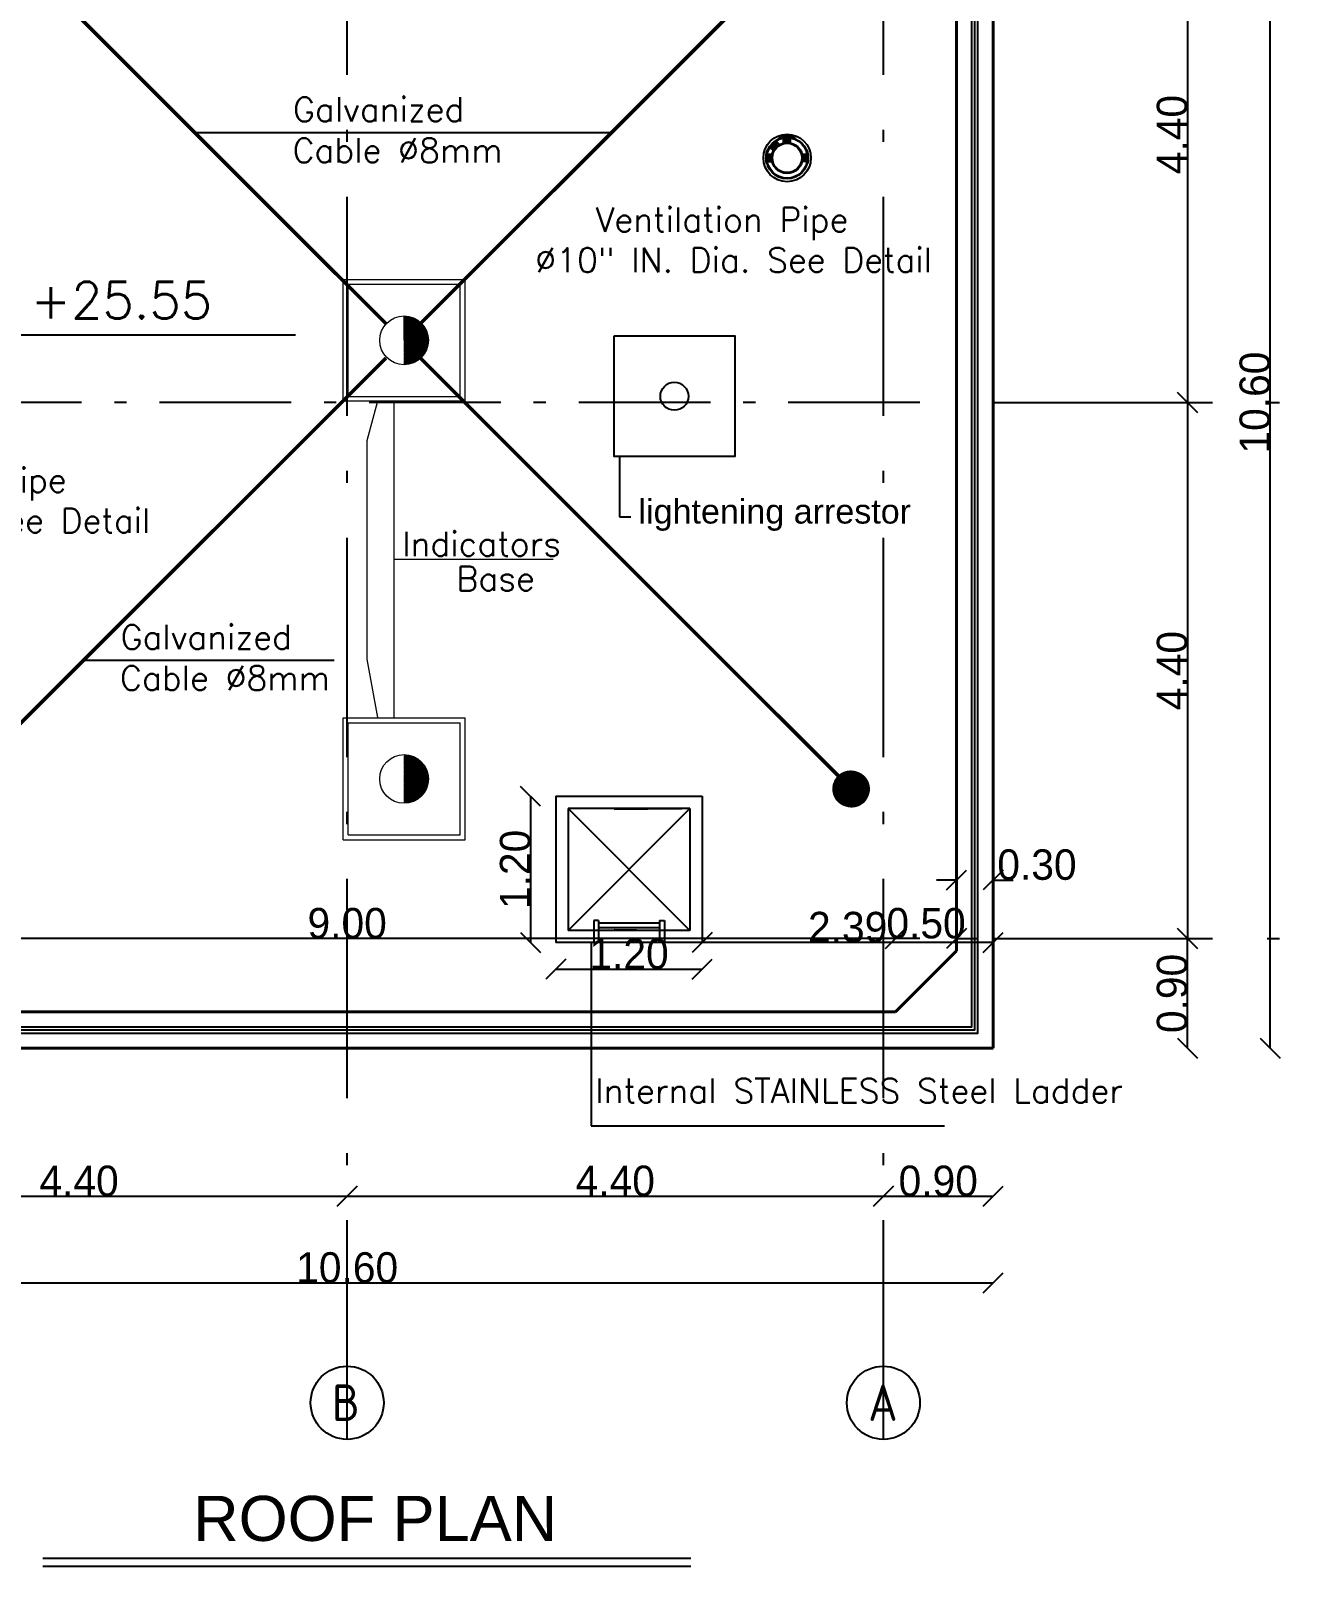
# Model space of a CAD drawing. Extents: x 151242 to 151523, y 158752 to 159354.
# Drawn here: x 151373.41 to 151383.78, y 159024.44 to 159037.05 of the extents above; entities that cross this region are included whole.
import ezdxf
from ezdxf.enums import TextEntityAlignment as Align

# ---------------------------------------------------------------- set-up
doc = ezdxf.new("R2010")
doc.units = 0
doc.header["$LTSCALE"] = 3
doc.header["$MEASUREMENT"] = 0
doc.header["$PDMODE"] = 2
doc.header["$PDSIZE"] = 0.03
for name, pattern in [('ACAD_ISO10W100', [18, 12, -3, 0, -3]), ('AUSGEZOGEN', [0]), ('DASHDOT2', [0.5, 0.25, -0.125, 0, -0.125]), ('DASHED2', [0.375, 0.25, -0.125])]:
    doc.linetypes.add(name, pattern=pattern)
doc.layers.get('0').update_dxf_attribs({"linetype": 'CONTINUOUS'})
doc.layers.get('DEFPOINTS').update_dxf_attribs({"linetype": 'CONTINUOUS'})
for name, color, linetype in [('05', 1, 'CONTINUOUS'), ('3', 4, 'CONTINUOUS'), ('6', 2, 'CONTINUOUS'), ('axis', 8, 'ACAD_ISO10W100'), ('EBENE0', 7, 'AUSGEZOGEN'), ('ELEV', 1, 'CONTINUOUS'), ('HATCH', 40, 'CONTINUOUS'), ('HATSH', 252, 'CONTINUOUS'), ('MECNEK', 6, 'CONTINUOUS'), ('NUMBERS', 6, 'CONTINUOUS'), ('POLI', 3, 'CONTINUOUS'), ('TEXT', 7, 'CONTINUOUS'), ('TEXTS', 1, 'CONTINUOUS')]:
    doc.layers.add(name, color=color, linetype=linetype)
doc.layers.add('hah', color=41, linetype='CONTINUOUS', lineweight=9)
doc.layers.add('LAND CORNERS', color=255, linetype='CONTINUOUS', lineweight=25)
doc.styles.add('FUTURA', font='SAS_____.PFB')
doc.styles.add('ISO8', font='iso8')
doc.styles.add('ROMANS', font='romans.shx')
doc.dimstyles.new('mais 1-100 plan', dxfattribs={"dimtxt": 0.25, "dimasz": 0.1635, "dimexe": 0.18, "dimexo": 0.0625, "dimgap": 0, "dimtad": 1, "dimzin": 0, "dimdsep": 46, "dimtxsty": 'Standard', "dimblk": 'OBLIQUE', "dimcen": 0, "dimse1": 1, "dimse2": 1, "dimclrd": 8, "dimclrt": 4, "dimadec": 0, "dimazin": 0, "dimtfac": 1, "dimtix": 1, "dimtofl": 0, "dimtmove": 0, "dimatfit": 3, "dimldrblk": 'OBLIQUE', "dimfxl": 0.18, "dimtolj": 1, "dimtzin": 0, "dimarcsym": 0})
pattern_1 = [(90.00000355, (150836.7869875, 158224.364941), (-0.0075, -4.65e-10), []), (90.00000355, (150836.7844875, 158224.364941), (-0.0075, -4.65e-10), [0.0025, -0.0025]), (90.00000355, (150836.7819875, 158224.364941), (-0.0075, -4.65e-10), [0.0025, -0.0025])]
pattern_2 = [(90.0000035497, (-221.818738, -87.364108), (-0.0075, -4.6466e-10), []), (90.0000035497, (-221.821238, -87.364108), (-0.0075, -4.6466e-10), [0.0025, -0.0025]), (90.0000035497, (-221.823738, -87.364108), (-0.0075, -4.6466e-10), [0.0025, -0.0025])]

# ---------------------------------------------------------------- blocks, each defined once
blk = doc.blocks.new('_OBLIQUE')
at = {"color": 0, "linetype": 'ByBlock'}
blk.add_line((-0.5, -0.5), (0.5, 0.5), dxfattribs=at)
blk = doc.blocks.new('*D303')
at = {"layer": '6', "color": 8, "linetype": 'Continuous', "lineweight": -2, "transparency": 16777216}
blk.add_line((151370.705, 159026.767), (151381.305, 159026.767), dxfattribs=at)
at = {"layer": 'DEFPOINTS', "color": 0, "linetype": 'Continuous', "transparency": 16777216}
for p in [(151381.305, 159026.767), (151370.705, 159025.904), (151381.305, 159025.904)]:
    blk.add_point(p, dxfattribs=at)
at = {"layer": '6', "color": 8, "linetype": 'Continuous', "lineweight": -2, "transparency": 16777216, "xscale": 0.1635000000000001, "yscale": 0.1635000000000001, "zscale": 0.1635000000000001, "rotation": 180}
blk.add_blockref('_OBLIQUE', (151370.705, 159026.767), dxfattribs=at)
at = {"layer": '6', "color": 8, "linetype": 'Continuous', "lineweight": -2, "transparency": 16777216, "xscale": 0.1635000000000001, "yscale": 0.1635000000000001, "zscale": 0.1635000000000001}
blk.add_blockref('_OBLIQUE', (151381.305, 159026.767), dxfattribs=at)
at = {"layer": '6', "color": 4, "linetype": 'Continuous', "transparency": 16777216, "insert": (151376.005, 159026.892), "char_height": 0.25, "attachment_point": 5}
blk.add_mtext('\\A1;10.60', dxfattribs=at)
blk = doc.blocks.new('*D305')
at = {"layer": '6', "color": 8, "linetype": 'Continuous', "lineweight": -2, "transparency": 16777216}
blk.add_line((151371.605, 159027.478), (151376.005, 159027.478), dxfattribs=at)
at = {"layer": 'DEFPOINTS', "color": 0, "linetype": 'Continuous', "transparency": 16777216}
for p in [(151371.605, 159030.175), (151376.005, 159030.175), (151376.005, 159027.478)]:
    blk.add_point(p, dxfattribs=at)
at = {"layer": '6', "color": 8, "linetype": 'Continuous', "lineweight": -2, "transparency": 16777216, "xscale": 0.1635000000000001, "yscale": 0.1635000000000001, "zscale": 0.1635000000000001, "rotation": 180}
blk.add_blockref('_OBLIQUE', (151371.605, 159027.478), dxfattribs=at)
at = {"layer": '6', "color": 8, "linetype": 'Continuous', "lineweight": -2, "transparency": 16777216, "xscale": 0.1635000000000001, "yscale": 0.1635000000000001, "zscale": 0.1635000000000001}
blk.add_blockref('_OBLIQUE', (151376.005, 159027.478), dxfattribs=at)
at = {"layer": '6', "color": 4, "linetype": 'Continuous', "transparency": 16777216, "insert": (151373.805, 159027.603), "char_height": 0.25, "attachment_point": 5}
blk.add_mtext('\\A1;4.40', dxfattribs=at)
blk = doc.blocks.new('*D306')
at = {"layer": '6', "color": 8, "linetype": 'Continuous', "lineweight": -2, "transparency": 16777216}
blk.add_line((151376.005, 159027.478), (151380.405, 159027.478), dxfattribs=at)
at = {"layer": 'DEFPOINTS', "color": 0, "linetype": 'Continuous', "transparency": 16777216}
for p in [(151376.005, 159027.478), (151380.405, 159027.478), (151380.405, 159027.478)]:
    blk.add_point(p, dxfattribs=at)
at = {"layer": '6', "color": 8, "linetype": 'Continuous', "lineweight": -2, "transparency": 16777216, "xscale": 0.1635000000000001, "yscale": 0.1635000000000001, "zscale": 0.1635000000000001, "rotation": 180}
blk.add_blockref('_OBLIQUE', (151376.005, 159027.478), dxfattribs=at)
at = {"layer": '6', "color": 8, "linetype": 'Continuous', "lineweight": -2, "transparency": 16777216, "xscale": 0.1635000000000001, "yscale": 0.1635000000000001, "zscale": 0.1635000000000001}
blk.add_blockref('_OBLIQUE', (151380.405, 159027.478), dxfattribs=at)
at = {"layer": '6', "color": 4, "linetype": 'Continuous', "transparency": 16777216, "insert": (151378.205, 159027.603), "char_height": 0.25, "attachment_point": 5}
blk.add_mtext('\\A1;4.40', dxfattribs=at)
blk = doc.blocks.new('*D307')
at = {"layer": '6', "color": 8, "linetype": 'Continuous', "lineweight": -2, "transparency": 16777216}
blk.add_line((151380.405, 159027.478), (151381.305, 159027.478), dxfattribs=at)
at = {"layer": 'DEFPOINTS', "color": 0, "linetype": 'Continuous', "transparency": 16777216}
for p in [(151380.405, 159027.478), (151381.305, 159027.478), (151381.305, 159027.478)]:
    blk.add_point(p, dxfattribs=at)
at = {"layer": '6', "color": 8, "linetype": 'Continuous', "lineweight": -2, "transparency": 16777216, "xscale": 0.1635000000000001, "yscale": 0.1635000000000001, "zscale": 0.1635000000000001, "rotation": 180}
blk.add_blockref('_OBLIQUE', (151380.405, 159027.478), dxfattribs=at)
at = {"layer": '6', "color": 8, "linetype": 'Continuous', "lineweight": -2, "transparency": 16777216, "xscale": 0.1635000000000001, "yscale": 0.1635000000000001, "zscale": 0.1635000000000001}
blk.add_blockref('_OBLIQUE', (151381.305, 159027.478), dxfattribs=at)
at = {"layer": '6', "color": 4, "linetype": 'Continuous', "transparency": 16777216, "insert": (151380.855, 159027.603), "char_height": 0.25, "attachment_point": 5}
blk.add_mtext('\\A1;0.90', dxfattribs=at)
blk = doc.blocks.new('*D309')
at = {"layer": '6', "color": 8, "linetype": 'Continuous', "lineweight": -2, "transparency": 16777216}
blk.add_line((151382.9, 159038.393), (151382.9, 159033.993), dxfattribs=at)
at = {"layer": 'DEFPOINTS', "color": 0, "linetype": 'Continuous', "transparency": 16777216}
for p in [(151381.305, 159038.393), (151381.305, 159033.993), (151382.9, 159033.993)]:
    blk.add_point(p, dxfattribs=at)
at = {"layer": '6', "color": 8, "linetype": 'Continuous', "lineweight": -2, "transparency": 16777216, "xscale": 0.1635000000000001, "yscale": 0.1635000000000001, "zscale": 0.1635000000000001}
for p, rotation in [((151382.9, 159038.393), 90), ((151382.9, 159033.993), 270)]:
    blk.add_blockref('_OBLIQUE', p, dxfattribs=dict(at, rotation=rotation))
at = {"layer": '6', "color": 4, "linetype": 'Continuous', "transparency": 16777216, "insert": (151382.775, 159036.193), "char_height": 0.25, "attachment_point": 5, "rotation": 90}
blk.add_mtext('\\A1;4.40', dxfattribs=at)
blk = doc.blocks.new('*D310')
at = {"layer": '6', "color": 8, "linetype": 'Continuous', "lineweight": -2, "transparency": 16777216}
blk.add_line((151382.9, 159033.993), (151382.9, 159029.593), dxfattribs=at)
at = {"layer": 'DEFPOINTS', "color": 0, "linetype": 'Continuous', "transparency": 16777216}
for p in [(151381.305, 159033.993), (151381.305, 159029.593), (151382.9, 159029.593)]:
    blk.add_point(p, dxfattribs=at)
at = {"layer": '6', "color": 8, "linetype": 'Continuous', "lineweight": -2, "transparency": 16777216, "xscale": 0.1635000000000001, "yscale": 0.1635000000000001, "zscale": 0.1635000000000001}
for p, rotation in [((151382.9, 159033.993), 90), ((151382.9, 159029.593), 270)]:
    blk.add_blockref('_OBLIQUE', p, dxfattribs=dict(at, rotation=rotation))
at = {"layer": '6', "color": 4, "linetype": 'Continuous', "transparency": 16777216, "insert": (151382.775, 159031.793), "char_height": 0.25, "attachment_point": 5, "rotation": 90}
blk.add_mtext('\\A1;4.40', dxfattribs=at)
blk = doc.blocks.new('*D311')
at = {"layer": '6', "color": 8, "linetype": 'Continuous', "lineweight": -2, "transparency": 16777216}
blk.add_line((151382.9, 159028.693), (151382.9, 159029.593), dxfattribs=at)
at = {"layer": 'DEFPOINTS', "color": 0, "linetype": 'Continuous', "transparency": 16777216}
for p in [(151381.305, 159029.593), (151382.9, 159029.593), (151381.305, 159028.693)]:
    blk.add_point(p, dxfattribs=at)
at = {"layer": '6', "color": 8, "linetype": 'Continuous', "lineweight": -2, "transparency": 16777216, "xscale": 0.1635000000000001, "yscale": 0.1635000000000001, "zscale": 0.1635000000000001}
for p, rotation in [((151382.9, 159029.593), 90), ((151382.9, 159028.693), 270)]:
    blk.add_blockref('_OBLIQUE', p, dxfattribs=dict(at, rotation=rotation))
at = {"layer": '6', "color": 4, "linetype": 'Continuous', "transparency": 16777216, "insert": (151382.775, 159029.143), "char_height": 0.25, "attachment_point": 5, "rotation": 90}
blk.add_mtext('\\A1;0.90', dxfattribs=at)
blk = doc.blocks.new('*D312')
at = {"layer": '6', "color": 8, "linetype": 'Continuous', "lineweight": -2, "transparency": 16777216}
blk.add_line((151383.579, 159028.693), (151383.579, 159039.293), dxfattribs=at)
at = {"layer": 'DEFPOINTS', "color": 0, "linetype": 'Continuous', "transparency": 16777216}
for p in [(151381.305, 159039.293), (151383.579, 159039.293), (151381.305, 159028.693)]:
    blk.add_point(p, dxfattribs=at)
at = {"layer": '6', "color": 8, "linetype": 'Continuous', "lineweight": -2, "transparency": 16777216, "xscale": 0.1635000000000001, "yscale": 0.1635000000000001, "zscale": 0.1635000000000001}
for p, rotation in [((151383.579, 159039.293), 90), ((151383.579, 159028.693), 270)]:
    blk.add_blockref('_OBLIQUE', p, dxfattribs=dict(at, rotation=rotation))
at = {"layer": '6', "color": 4, "linetype": 'Continuous', "transparency": 16777216, "insert": (151383.454, 159033.993), "char_height": 0.25, "attachment_point": 5, "rotation": 90}
blk.add_mtext('\\A1;10.60', dxfattribs=at)
blk = doc.blocks.new('*D326')
at = {"color": 8, "linetype": 'Continuous', "lineweight": -2, "transparency": 16777216}
blk.add_line((151380.505, 159029.593), (151371.505, 159029.593), dxfattribs=at)
at = {"layer": 'DEFPOINTS', "color": 0, "linetype": 'Continuous', "transparency": 16777216}
for p in [(151371.505, 159029.593), (151371.505, 159028.993), (151380.505, 159028.993)]:
    blk.add_point(p, dxfattribs=at)
at = {"color": 8, "linetype": 'Continuous', "lineweight": -2, "transparency": 16777216, "xscale": 0.1635000000000001, "yscale": 0.1635000000000001, "zscale": 0.1635000000000001, "rotation": 180}
blk.add_blockref('_OBLIQUE', (151371.505, 159029.593), dxfattribs=at)
at = {"color": 8, "linetype": 'Continuous', "lineweight": -2, "transparency": 16777216, "xscale": 0.1635000000000001, "yscale": 0.1635000000000001, "zscale": 0.1635000000000001}
blk.add_blockref('_OBLIQUE', (151380.505, 159029.593), dxfattribs=at)
at = {"color": 4, "linetype": 'Continuous', "transparency": 16777216, "insert": (151376.005, 159029.718), "char_height": 0.25, "attachment_point": 5}
blk.add_mtext('\\A1;9.00', dxfattribs=at)
blk = doc.blocks.new('*D328')
at = {"color": 8, "linetype": 'Continuous', "lineweight": -2, "transparency": 16777216}
for p, q in [((151380.505, 159029.593), (151380.342, 159029.593)), ((151381.005, 159029.593), (151381.169, 159029.593))]:
    blk.add_line(p, q, dxfattribs=at)
at = {"layer": 'DEFPOINTS', "color": 0, "linetype": 'Continuous', "transparency": 16777216}
for p in [(151381.005, 159029.593), (151381.005, 159029.493), (151380.505, 159028.993)]:
    blk.add_point(p, dxfattribs=at)
at = {"color": 8, "linetype": 'Continuous', "lineweight": -2, "transparency": 16777216, "xscale": 0.1635000000000001, "yscale": 0.1635000000000001, "zscale": 0.1635000000000001}
blk.add_blockref('_OBLIQUE', (151380.505, 159029.593), dxfattribs=at)
at = {"color": 8, "linetype": 'Continuous', "lineweight": -2, "transparency": 16777216, "xscale": 0.1635000000000001, "yscale": 0.1635000000000001, "zscale": 0.1635000000000001, "rotation": 180}
blk.add_blockref('_OBLIQUE', (151381.005, 159029.593), dxfattribs=at)
at = {"color": 4, "linetype": 'Continuous', "transparency": 16777216, "insert": (151380.755, 159029.718), "char_height": 0.25, "attachment_point": 5}
blk.add_mtext('\\A1;0.50', dxfattribs=at)
blk = doc.blocks.new('*D330')
at = {"color": 8, "linetype": 'Continuous', "lineweight": -2, "transparency": 16777216}
blk.add_line((151377.51, 159030.761), (151377.51, 159029.561), dxfattribs=at)
at = {"layer": 'DEFPOINTS', "color": 0, "linetype": 'Continuous', "transparency": 16777216}
for p in [(151377.718, 159030.761), (151377.51, 159029.561), (151377.718, 159029.561)]:
    blk.add_point(p, dxfattribs=at)
at = {"color": 8, "linetype": 'Continuous', "lineweight": -2, "transparency": 16777216, "xscale": 0.1635000000000001, "yscale": 0.1635000000000001, "zscale": 0.1635000000000001}
for p, rotation in [((151377.51, 159030.761), 90), ((151377.51, 159029.561), 270)]:
    blk.add_blockref('_OBLIQUE', p, dxfattribs=dict(at, rotation=rotation))
at = {"color": 4, "linetype": 'Continuous', "transparency": 16777216, "insert": (151377.385, 159030.161), "char_height": 0.25, "attachment_point": 5, "rotation": 90}
blk.add_mtext('\\A1;1.20', dxfattribs=at)
blk = doc.blocks.new('*D331')
at = {"color": 8, "linetype": 'Continuous', "lineweight": -2, "transparency": 16777216}
blk.add_line((151377.718, 159029.343), (151378.918, 159029.343), dxfattribs=at)
at = {"layer": 'DEFPOINTS', "color": 0, "linetype": 'Continuous', "transparency": 16777216}
for p in [(151377.718, 159029.561), (151378.918, 159029.561), (151378.918, 159029.343)]:
    blk.add_point(p, dxfattribs=at)
at = {"color": 8, "linetype": 'Continuous', "lineweight": -2, "transparency": 16777216, "xscale": 0.1635000000000001, "yscale": 0.1635000000000001, "zscale": 0.1635000000000001, "rotation": 180}
blk.add_blockref('_OBLIQUE', (151377.718, 159029.343), dxfattribs=at)
at = {"color": 8, "linetype": 'Continuous', "lineweight": -2, "transparency": 16777216, "xscale": 0.1635000000000001, "yscale": 0.1635000000000001, "zscale": 0.1635000000000001}
blk.add_blockref('_OBLIQUE', (151378.918, 159029.343), dxfattribs=at)
at = {"color": 4, "linetype": 'Continuous', "transparency": 16777216, "insert": (151378.318, 159029.468), "char_height": 0.25, "attachment_point": 5}
blk.add_mtext('\\A1;1.20', dxfattribs=at)
blk = doc.blocks.new('*D332')
at = {"layer": 'DEFPOINTS', "color": 0, "transparency": 16777216}
for p in [(151378.918, 159029.946), (151381.305, 159029.678), (151378.918, 159029.561)]:
    blk.add_point(p, dxfattribs=at)
at = {"layer": 'LAND CORNERS', "color": 8, "lineweight": -2, "transparency": 16777216}
blk.add_line((151381.305, 159029.561), (151378.918, 159029.561), dxfattribs=at)
at = {"layer": 'LAND CORNERS', "color": 8, "lineweight": -2, "transparency": 16777216, "xscale": 0.1635000000000001, "yscale": 0.1635000000000001, "zscale": 0.1635000000000001, "rotation": 180}
blk.add_blockref('_OBLIQUE', (151378.918, 159029.561), dxfattribs=at)
at = {"layer": 'LAND CORNERS', "color": 8, "lineweight": -2, "transparency": 16777216, "xscale": 0.1635000000000001, "yscale": 0.1635000000000001, "zscale": 0.1635000000000001}
blk.add_blockref('_OBLIQUE', (151381.305, 159029.561), dxfattribs=at)
at = {"layer": 'LAND CORNERS', "color": 4, "transparency": 16777216, "insert": (151380.112, 159029.686), "char_height": 0.25, "attachment_point": 5}
blk.add_mtext('\\A1;2.39', dxfattribs=at)

msp = doc.modelspace()

# ---------------------------------------------------------------- hatches: boundary and pattern name
at = {"layer": 'hah', "ltscale": 2}
h = msp.add_hatch(dxfattribs=at)
h.set_pattern_fill('INSUL', color=30, scale=0.02, angle=90, style=0)
h.set_pattern_definition(pattern_2)
h.paths.add_polyline_path([(151376.472, 159034.704), (151376.472, 159034.504), (151376.672, 159034.504, 0.414214)])
h = msp.add_hatch(dxfattribs=at)
h.set_pattern_fill('INSUL', color=30, scale=0.02, angle=90, style=0)
h.set_pattern_definition(pattern_2)
h.paths.add_polyline_path([(151376.472, 159034.704), (151376.472, 159034.504), (151376.672, 159034.504, 0.414214)])
h = msp.add_hatch(dxfattribs=at)
h.set_pattern_fill('INSUL', color=30, scale=0.02, angle=90, style=0)
h.set_pattern_definition([(90.00000355, (150836.786987, 158227.964941), (-0.0075, -4.65e-10), []), (90.00000355, (150836.784487, 158227.964941), (-0.0075, -4.65e-10), [0.0025, -0.0025]), (90.00000355, (150836.781987, 158227.964941), (-0.0075, -4.65e-10), [0.0025, -0.0025])])
h.paths.add_polyline_path([(151376.472, 159034.504), (151376.472, 159034.304, 0.414214), (151376.672, 159034.504)])
h = msp.add_hatch(dxfattribs=at)
h.set_pattern_fill('INSUL', color=30, scale=0.02, angle=90, style=0)
h.set_pattern_definition(pattern_1)
h.paths.add_polyline_path([(151376.472, 159031.104), (151376.472, 159030.904), (151376.672, 159030.904, 0.414214)])
at = {"layer": 'hah', "ltscale": 4}
h = msp.add_hatch(dxfattribs=at)
h.set_pattern_fill('ANSI31', color=256, scale=0.01, angle=17.5, style=0)
h.set_pattern_definition([(62.50002083, (151448.5420184, 158291.7100985), (-0.0011087637513, 0.0005771853634), [])])
h.paths.add_polyline_path([(151379.999, 159030.778, 1), (151380.284, 159030.867, 1)])
at = {"layer": 'hah', "ltscale": 2}
h = msp.add_hatch(dxfattribs=at)
h.set_pattern_fill('INSUL', color=30, scale=0.02, angle=90, style=0)
h.set_pattern_definition(pattern_1)
h.paths.add_polyline_path([(151376.472, 159030.904), (151376.472, 159030.704, 0.414214), (151376.672, 159030.904)])
at = {"layer": 'HATCH'}
h = msp.add_hatch(color=256, dxfattribs=at)
h.paths.add_polyline_path([(151379.737, 159035.972), (151379.732, 159035.972, 0.061675), (151379.735, 159036.001), (151379.74, 159036.001, -0.059213)])
h.paths.add_polyline_path([(151379.74, 159036.001), (151379.735, 159036.001, 0.061675), (151379.732, 159036.031), (151379.737, 159036.031, -0.059213)])
h.paths.add_polyline_path([(151379.644, 159036.123), (151379.644, 159036.118, 0.061675), (151379.615, 159036.121), (151379.615, 159036.126, -0.059213)])
h.paths.add_polyline_path([(151379.602, 159036.126), (151379.605, 159036.124), (151379.604, 159036.126, -0.022011), (151379.615, 159036.126), (151379.615, 159036.121, 0.061675), (151379.586, 159036.118), (151379.586, 159036.123, -0.033393)])
h.paths.add_polyline_path([(151379.49, 159036.001), (151379.495, 159036.001, 0.061675), (151379.499, 159035.972), (151379.494, 159035.972, -0.059213)])
h.paths.add_polyline_path([(151379.495, 159036.001), (151379.49, 159036.001, -0.059213), (151379.494, 159036.031), (151379.499, 159036.031, 0.061675)])
h.paths.add_polyline_path([(151379.615, 159035.876), (151379.615, 159035.881, 0.061675), (151379.644, 159035.885), (151379.644, 159035.88, -0.059213)])
h.paths.add_polyline_path([(151379.586, 159035.88), (151379.586, 159035.885, 0.061675), (151379.615, 159035.881), (151379.615, 159035.876, -0.059213)])
h = msp.add_hatch(color=256, dxfattribs=at)
h.paths.add_polyline_path([(151379.664, 159035.832), (151379.663, 159035.837, 0.029495), (151379.682, 159035.844), (151379.684, 159035.839, -0.029495)])
h.paths.add_polyline_path([(151379.568, 159035.837), (151379.566, 159035.832, -0.029495), (151379.547, 159035.839), (151379.549, 159035.844, 0.029495)])
h.paths.add_polyline_path([(151379.549, 159036.159), (151379.547, 159036.163, -0.029495), (151379.566, 159036.17), (151379.568, 159036.165, 0.029495)])
h.paths.add_polyline_path([(151379.663, 159036.165), (151379.664, 159036.17, -0.029495), (151379.684, 159036.163), (151379.682, 159036.159, 0.029495)])
h = msp.add_hatch(color=256, dxfattribs=at)
h.paths.add_polyline_path([(151379.777, 159035.933), (151379.773, 159035.935, 0.029495), (151379.779, 159035.954), (151379.784, 159035.952, -0.029495)])
h.paths.add_polyline_path([(151379.773, 159036.068), (151379.777, 159036.07, -0.029495), (151379.784, 159036.05), (151379.779, 159036.049, 0.029495)])
h.paths.add_polyline_path([(151379.453, 159036.07), (151379.458, 159036.068, 0.029495), (151379.451, 159036.049), (151379.446, 159036.05, -0.029495)])
h.paths.add_polyline_path([(151379.446, 159035.952), (151379.451, 159035.954, 0.029495), (151379.458, 159035.935), (151379.453, 159035.933, -0.029495)])

# ---------------------------------------------------------------- linework, layer by layer
at = {"layer": '05'}
for p, q in [((151373.508, 159024.507), (151378.826, 159024.507)), ((151373.508, 159024.441), (151378.826, 159024.441))]:
    msp.add_line(p, q, dxfattribs=at)
at = {"layer": '6', "color": 8, "linetype": 'Continuous'}
for p, q in [((151381.005, 159030.074), (151380.842, 159030.074)), ((151381.305, 159030.074), (151381.469, 159030.074))]:
    msp.add_line(p, q, dxfattribs=at)
at = {"layer": 'axis', "ltscale": 0.05}
for p, q in [((151376.005, 159025.483), (151376.005, 159043.255)), ((151380.405, 159025.483), (151380.405, 159043.255)), ((151381.305, 159033.993), (151385.017, 159033.993)), ((151381.305, 159029.593), (151385.017, 159029.593))]:
    msp.add_line(p, q, dxfattribs=at)
at = {"layer": 'axis', "ltscale": 0.03}
for p, q in [((151380.705, 159033.993), (151366.717, 159033.993)), ((151380.705, 159029.593), (151366.717, 159029.593))]:
    msp.add_line(p, q, dxfattribs=at)
at = {"layer": 'EBENE0', "linetype": 'AUSGEZOGEN', "lineweight": 40}
for p, q in [((151381.305, 159039.293), (151381.305, 159028.693)), ((151381.005, 159038.493), (151381.005, 159029.493)), ((151381.005, 159029.493), (151380.505, 159028.993)), ((151380.505, 159028.993), (151371.505, 159028.993)), ((151381.305, 159028.693), (151370.705, 159028.693))]:
    msp.add_line(p, q, dxfattribs=at)
at = {"layer": 'EBENE0', "color": 2}
msp.add_line((151378.24, 159033.55), (151378.24, 159033.055), dxfattribs=at)
at = {"layer": 'EBENE0', "color": 2, "linetype": 'AUSGEZOGEN'}
for p, q in [((151381.005, 159030.872), (151381.005, 159030.472)), ((151381.005, 159030.872), (151381.005, 159030.472)), ((151381.305, 159030.872), (151381.305, 159030.472)), ((151378.006, 159029.561), (151378.008, 159028.055))]:
    msp.add_line(p, q, dxfattribs=at)
at = {"layer": 'EBENE0', "color": 8, "linetype": 'AUSGEZOGEN'}
for p, q in [((151377.718, 159030.761), (151377.718, 159029.561)), ((151377.718, 159030.761), (151378.918, 159030.761)), ((151377.718, 159030.761), (151377.718, 159029.561)), ((151377.718, 159030.761), (151378.918, 159030.761)), ((151378.918, 159030.761), (151378.918, 159029.561)), ((151378.918, 159030.761), (151378.918, 159029.561)), ((151378.918, 159030.761), (151378.918, 159029.561)), ((151378.818, 159030.661), (151377.818, 159030.661)), ((151377.818, 159030.661), (151377.818, 159029.661)), ((151378.818, 159030.661), (151377.818, 159029.661)), ((151377.818, 159030.661), (151378.818, 159029.661)), ((151377.818, 159030.661), (151377.818, 159029.661)), ((151378.818, 159030.661), (151377.818, 159029.661)), ((151377.818, 159030.661), (151378.818, 159029.661)), ((151378.818, 159030.661), (151378.818, 159029.661)), ((151378.818, 159030.661), (151378.818, 159029.661)), ((151378.068, 159029.741), (151378.028, 159029.741)), ((151378.028, 159029.741), (151378.028, 159029.561)), ((151378.068, 159029.741), (151378.028, 159029.741)), ((151378.028, 159029.741), (151378.028, 159029.561)), ((151378.068, 159029.741), (151378.068, 159029.561)), ((151378.068, 159029.741), (151378.068, 159029.561)), ((151378.568, 159029.721), (151378.068, 159029.721)), ((151378.568, 159029.721), (151378.068, 159029.721)), ((151378.568, 159029.681), (151378.068, 159029.681)), ((151378.568, 159029.681), (151378.068, 159029.681)), ((151378.568, 159029.741), (151378.568, 159029.561)), ((151378.568, 159029.741), (151378.608, 159029.741)), ((151378.568, 159029.741), (151378.568, 159029.561)), ((151378.568, 159029.741), (151378.608, 159029.741)), ((151378.608, 159029.741), (151378.608, 159029.561)), ((151378.608, 159029.741), (151378.608, 159029.561)), ((151378.918, 159029.561), (151377.718, 159029.561)), ((151378.918, 159029.561), (151377.718, 159029.561)), ((151378.818, 159029.661), (151377.818, 159029.661)), ((151378.818, 159029.661), (151377.818, 159029.661))]:
    msp.add_line(p, q, dxfattribs=at)
at = {"layer": 'EBENE0', "color": 2}
for points in [[(151374.753, 159036.211), (151378.176, 159036.211)], [(151373.845, 159031.88), (151375.898, 159031.88)]]:
    msp.add_lwpolyline(points, dxfattribs=at)
at = {"layer": 'EBENE0', "color": 8, "linetype": 'AUSGEZOGEN'}
msp.add_lwpolyline([(151378.195, 159034.54), (151379.185, 159034.54), (151379.185, 159033.55), (151378.195, 159033.55)], close=True, dxfattribs=at)
at = {"layer": 'EBENE0', "color": 2, "linetype": 'AUSGEZOGEN'}
msp.add_lwpolyline([(151378.008, 159028.055), (151380.906, 159028.055)], dxfattribs=at)
at = {"layer": 'EBENE0', "color": 8, "linetype": 'AUSGEZOGEN'}
msp.add_circle((151378.69, 159034.045), 0.115, dxfattribs=at)
at = {"layer": 'ELEV'}
for points in [[(151370.83, 159035.675), (151370.83, 159028.818), (151381.18, 159028.818), (151381.18, 159039.168), (151370.83, 159039.168), (151370.83, 159036.443)], [(151370.855, 159035.7), (151370.855, 159028.843), (151381.155, 159028.843), (151381.155, 159039.143), (151370.855, 159039.143), (151370.855, 159036.418)], [(151370.88, 159035.725), (151370.88, 159028.868), (151381.13, 159028.868), (151381.13, 159039.118), (151370.88, 159039.118), (151370.88, 159036.393)]]:
    msp.add_lwpolyline(points, dxfattribs=at)
at = {"layer": 'hah', "color": 30, "ltscale": 2}
for p, q in [((151375.972, 159035.004), (151376.972, 159035.004)), ((151375.972, 159034.004), (151375.972, 159035.004)), ((151376.972, 159034.004), (151376.972, 159035.004)), ((151376.012, 159034.964), (151376.932, 159034.964)), ((151376.012, 159034.044), (151376.012, 159034.964)), ((151376.932, 159034.044), (151376.932, 159034.964)), ((151376.972, 159034.004), (151375.972, 159034.004)), ((151376.012, 159034.044), (151376.932, 159034.044)), ((151375.972, 159031.404), (151376.972, 159031.404)), ((151375.972, 159030.404), (151375.972, 159031.404)), ((151376.012, 159030.444), (151376.012, 159031.364)), ((151376.012, 159031.364), (151376.932, 159031.364)), ((151376.932, 159030.444), (151376.932, 159031.364)), ((151376.972, 159030.404), (151376.972, 159031.404)), ((151376.012, 159030.444), (151376.932, 159030.444)), ((151375.972, 159030.404), (151376.972, 159030.404))]:
    msp.add_line(p, q, dxfattribs=at)
at = {"layer": 'hah', "ltscale": 2}
for p, q in [((151376.387, 159034.004), (151376.387, 159032.706)), ((151377.696, 159032.706), (151376.387, 159032.706)), ((151376.387, 159032.706), (151376.387, 159031.404))]:
    msp.add_line(p, q, dxfattribs=at)
at = {"layer": 'hah', "ltscale": 4, "const_width": 0.03}
for points in [[(151376.323, 159034.641), (151372.787, 159038.176)], [(151376.606, 159034.641), (151380.141, 159038.176)], [(151376.323, 159034.358), (151372.787, 159030.823)], [(151376.606, 159034.358), (151380.141, 159030.823)]]:
    msp.add_lwpolyline(points, dxfattribs=at)
at = {"layer": 'hah', "color": 2, "ltscale": 4}
msp.add_lwpolyline([(151376.254, 159034.004), (151376.166, 159033.68), (151376.166, 159031.887), (151376.253, 159031.407)], dxfattribs=at)
at = {"layer": 'hah', "color": 30, "ltscale": 2}
for centre in [(151376.472, 159034.504), (151376.472, 159030.904)]:
    msp.add_circle(centre, 0.2, dxfattribs=at)
at = {"layer": 'HATCH'}
for p, q in [((151379.475, 159036.086), (151379.53, 159036.141)), ((151379.479, 159036.082), (151379.535, 159036.137)), ((151379.484, 159036.077), (151379.539, 159036.133)), ((151379.485, 159036.105), (151379.512, 159036.131)), ((151379.488, 159036.073), (151379.543, 159036.128)), ((151379.488, 159036.108), (151379.516, 159036.08)), ((151379.492, 159036.069), (151379.548, 159036.124)), ((151379.492, 159036.113), (151379.52, 159036.085)), ((151379.496, 159036.117), (151379.524, 159036.089)), ((151379.497, 159036.064), (151379.552, 159036.12)), ((151379.501, 159036.121), (151379.528, 159036.094)), ((151379.505, 159036.126), (151379.533, 159036.098)), ((151379.51, 159036.13), (151379.538, 159036.102)), ((151379.515, 159036.133), (151379.542, 159036.105)), ((151379.52, 159036.137), (151379.548, 159036.109)), ((151379.525, 159036.14), (151379.553, 159036.112)), ((151379.553, 159036.112), (151379.556, 159036.115)), ((151379.588, 159036.125), (151379.588, 159036.165)), ((151379.591, 159036.126), (151379.591, 159036.166)), ((151379.594, 159036.126), (151379.594, 159036.166)), ((151379.597, 159036.127), (151379.597, 159036.166)), ((151379.6, 159036.127), (151379.6, 159036.167)), ((151379.603, 159036.128), (151379.603, 159036.167)), ((151379.606, 159036.128), (151379.606, 159036.167)), ((151379.609, 159036.128), (151379.609, 159036.167)), ((151379.612, 159036.128), (151379.612, 159036.167)), ((151379.615, 159036.128), (151379.615, 159036.167)), ((151379.619, 159036.128), (151379.619, 159036.167)), ((151379.622, 159036.128), (151379.622, 159036.167)), ((151379.625, 159036.128), (151379.625, 159036.167)), ((151379.628, 159036.128), (151379.628, 159036.167)), ((151379.631, 159036.127), (151379.631, 159036.167)), ((151379.634, 159036.127), (151379.634, 159036.166)), ((151379.637, 159036.126), (151379.637, 159036.166)), ((151379.64, 159036.126), (151379.64, 159036.165)), ((151379.643, 159036.125), (151379.643, 159036.165)), ((151379.449, 159036.012), (151379.489, 159036.012)), ((151379.449, 159036.009), (151379.488, 159036.009)), ((151379.449, 159036.006), (151379.488, 159036.006)), ((151379.449, 159036.003), (151379.488, 159036.003)), ((151379.449, 159036), (151379.488, 159036)), ((151379.449, 159035.997), (151379.488, 159035.997)), ((151379.449, 159035.994), (151379.488, 159035.994)), ((151379.449, 159035.991), (151379.489, 159035.991)), ((151379.45, 159036.021), (151379.49, 159036.021)), ((151379.45, 159036.018), (151379.489, 159036.018)), ((151379.45, 159036.015), (151379.489, 159036.015)), ((151379.45, 159035.988), (151379.489, 159035.988)), ((151379.45, 159035.985), (151379.489, 159035.985)), ((151379.45, 159035.982), (151379.49, 159035.982)), ((151379.451, 159036.027), (151379.491, 159036.027)), ((151379.451, 159036.024), (151379.49, 159036.024)), ((151379.451, 159035.978), (151379.49, 159035.978)), ((151379.452, 159036.03), (151379.492, 159036.03)), ((151379.474, 159036.088), (151379.502, 159036.059)), ((151379.477, 159036.093), (151379.505, 159036.065)), ((151379.48, 159036.098), (151379.509, 159036.07)), ((151379.484, 159036.103), (151379.512, 159036.075)), ((151379.501, 159036.06), (151379.504, 159036.063)), ((151379.739, 159036.03), (151379.779, 159036.03)), ((151379.739, 159036.027), (151379.779, 159036.027)), ((151379.74, 159036.024), (151379.78, 159036.024)), ((151379.74, 159035.978), (151379.78, 159035.978)), ((151379.741, 159036.021), (151379.78, 159036.021)), ((151379.741, 159036.018), (151379.78, 159036.018)), ((151379.741, 159036.015), (151379.781, 159036.015)), ((151379.741, 159035.988), (151379.781, 159035.988)), ((151379.741, 159035.985), (151379.78, 159035.985)), ((151379.741, 159035.982), (151379.78, 159035.982)), ((151379.742, 159036.012), (151379.781, 159036.012)), ((151379.742, 159036.009), (151379.781, 159036.009)), ((151379.742, 159036.006), (151379.781, 159036.006)), ((151379.742, 159036.003), (151379.781, 159036.003)), ((151379.742, 159036), (151379.781, 159036)), ((151379.742, 159035.997), (151379.781, 159035.997)), ((151379.742, 159035.994), (151379.781, 159035.994)), ((151379.742, 159035.991), (151379.781, 159035.991)), ((151379.451, 159035.975), (151379.491, 159035.975)), ((151379.452, 159035.972), (151379.492, 159035.972)), ((151379.74, 159035.975), (151379.779, 159035.975))]:
    msp.add_line(p, q, dxfattribs=at)
at = {"layer": 'HATCH', "color": 6, "lineweight": -3, "ltscale": 10}
msp.add_line((151372.515, 159034.549), (151375.582, 159034.549), dxfattribs=at)
at = {"layer": 'HATSH'}
for centre in [(151376.005, 159025.783), (151380.405, 159025.783)]:
    msp.add_circle(centre, 0.3, dxfattribs=at)
at = {"layer": 'MECNEK'}
for p, q in [((151379.547, 159036.163), (151379.549, 159036.159)), ((151379.566, 159036.17), (151379.568, 159036.165)), ((151379.586, 159036.125), (151379.586, 159036.165)), ((151379.586, 159036.118), (151379.586, 159036.123)), ((151379.644, 159036.125), (151379.644, 159036.165)), ((151379.644, 159036.118), (151379.644, 159036.123)), ((151379.664, 159036.17), (151379.663, 159036.165)), ((151379.684, 159036.163), (151379.682, 159036.159)), ((151379.446, 159036.05), (151379.451, 159036.049)), ((151379.452, 159036.031), (151379.492, 159036.031)), ((151379.453, 159036.07), (151379.458, 159036.068)), ((151379.494, 159036.031), (151379.499, 159036.031)), ((151379.732, 159036.031), (151379.737, 159036.031)), ((151379.739, 159036.031), (151379.779, 159036.031)), ((151379.777, 159036.07), (151379.773, 159036.068)), ((151379.784, 159036.05), (151379.779, 159036.049)), ((151379.452, 159035.972), (151379.492, 159035.972))]:
    msp.add_line(p, q, dxfattribs=at)
for radius in [0.195, 0.171, 0.168, 0.166, 0.127, 0.125, 0.12]:
    msp.add_circle((151379.615, 159036.001), radius, dxfattribs=at)
for start, end in [(106.1276, 112.8854), (67.1146, 73.8724), (157.1146, 163.8724), (16.1276, 22.8854)]:
    msp.add_arc((151379.615, 159036.001), 0.176, start, end, dxfattribs=at)
at = {"layer": 'MECNEK', "linetype": 'DASHED2', "ltscale": 5}
for start, end in [(73.8724, 106.1276), (163.8724, 196.1276), (343.8724, 16.1276)]:
    msp.add_arc((151379.615, 159036.001), 0.176, start, end, dxfattribs=at)
at = {"layer": 'NUMBERS', "color": 8, "linetype": 'DASHDOT2'}
for p, q in [((151378.195, 159030.655), (151378.75, 159030.662)), ((151378.195, 159029.667), (151378.75, 159029.66))]:
    msp.add_line(p, q, dxfattribs=at)
at = {"layer": 'TEXTS', "color": 2}
msp.add_line((151378.24, 159033.055), (151378.333, 159033.055), dxfattribs=at)

# ---------------------------------------------------------------- block references
at = {"layer": '6', "color": 8, "linetype": 'Continuous', "xscale": 0.1635000000000001, "yscale": 0.1635000000000001, "zscale": 0.1635000000000001}
msp.add_blockref('_OBLIQUE', (151381.005, 159030.074), dxfattribs=at)
at = {"layer": '6', "color": 8, "linetype": 'Continuous', "xscale": 0.1635000000000001, "yscale": 0.1635000000000001, "zscale": 0.1635000000000001, "rotation": 180}
msp.add_blockref('_OBLIQUE', (151381.305, 159030.074), dxfattribs=at)

# ---------------------------------------------------------------- texts
at = {"layer": '3', "color": 7, "linetype": 'Continuous', "style": 'ROMANS'}
msp.add_text('+25.55', height=0.3, dxfattribs=at).set_placement((151373.406, 159034.683))
at = {"layer": '6', "color": 4, "linetype": 'Continuous', "insert": (151381.665, 159030.199), "char_height": 0.25, "attachment_point": 5}
msp.add_mtext('\\A1;0.30', dxfattribs=at)
at = {"layer": 'EBENE0', "color": 3, "style": 'ISO8'}
for s, p in [('B', (151375.88, 159025.634)), ('A', (151380.28, 159025.634))]:
    msp.add_text(s, height=0.3, dxfattribs=at).set_placement(p)
at = {"layer": 'POLI', "color": 6, "style": 'ROMANS'}
for s, p in [('Galvanized', (151375.561, 159036.299)), ('Cable %%C8mm', (151375.557, 159035.963)), ('Ventilation Pipe', (151378.044, 159035.394)), ('%%C10" IN. Dia. See Detail', (151377.548, 159035.063)), ('Ventilation Pipe', (151371.629, 159033.256)), ('%%C10" IN. Dia. See Detail', (151371.134, 159032.924)), ('Indicators', (151376.457, 159032.733)), ('Base', (151376.902, 159032.448)), ('Galvanized', (151374.146, 159031.968)), ('Cable %%C8mm', (151374.142, 159031.632)), ('Internal STAINLESS Steel Ladder ', (151378.042, 159028.244))]:
    msp.add_text(s, height=0.2, dxfattribs=at).set_placement(p)
at = {"layer": 'POLI', "color": 6, "insert": (151378.318, 159033.2), "char_height": 0.2, "width": 4.40688, "attachment_point": 1, "style": 'ROMANS'}
msp.add_mtext('{\\fArial|b0|i0|c0|p34; lightening arrestor}', dxfattribs=at)
at = {"layer": 'TEXT', "color": 4, "style": 'FUTURA'}
msp.add_text('ROOF PLAN', height=0.3701, dxfattribs=at).set_placement((151376.235, 159024.649), align=Align.CENTER)

# ---------------------------------------------------------------- dimensions: what is measured, and where the dimension line sits
at = {"color": 2, "linetype": 'Continuous'}
for base, p1, p2, angle, picture, middle in [((151377.51, 159029.561), (151377.718, 159030.761), (151377.718, 159029.561), 90, '*D330', (151377.385, 159030.161)), ((151378.918, 159029.343), (151377.718, 159029.561), (151378.918, 159029.561), 180, '*D331', (151378.318, 159029.468))]:
    dim = msp.add_linear_dim(base=base, p1=p1, p2=p2, angle=angle, dimstyle='mais 1-100 plan', override={"dimfxlon": 1, "dimarcsym": 1}, dxfattribs=at)
    dim.commit()
    dim.dimension.update_dxf_attribs({"geometry": picture, "text_midpoint": middle})
dim = msp.add_aligned_dim(p1=(151380.505, 159028.993), p2=(151371.505, 159028.993), distance=-0.6, dimstyle='mais 1-100 plan', override={"dimfxlon": 1, "dimarcsym": 1}, dxfattribs=at)
dim.commit()
dim.dimension.update_dxf_attribs({"geometry": '*D326', "text_midpoint": (151376.005, 159029.718)})
dim = msp.add_linear_dim(base=(151381.005, 159029.593), p1=(151380.505, 159028.993), p2=(151381.005, 159029.493), dimstyle='mais 1-100 plan', override={"dimfxlon": 1, "dimarcsym": 1}, dxfattribs=at)
dim.commit()
dim.dimension.update_dxf_attribs({"geometry": '*D328', "text_midpoint": (151380.755, 159029.718)})
at = {"layer": '6', "color": 2, "linetype": 'Continuous'}
for p1, p2, distance, picture, middle in [((151381.305, 159028.693), (151381.305, 159039.293), -2.274, '*D312', (151383.454, 159033.993)), ((151381.305, 159038.393), (151381.305, 159033.993), 1.595, '*D309', (151382.775, 159036.193)), ((151381.305, 159033.993), (151381.305, 159029.593), 1.595, '*D310', (151382.775, 159031.793)), ((151371.605, 159030.175), (151376.005, 159030.175), -2.697, '*D305', (151373.805, 159027.603)), ((151381.305, 159028.693), (151381.305, 159029.593), -1.595, '*D311', (151382.775, 159029.143)), ((151376.005, 159027.478), (151380.405, 159027.478), 0, '*D306', (151378.205, 159027.603)), ((151380.405, 159027.478), (151381.305, 159027.478), 0, '*D307', (151380.855, 159027.603)), ((151370.705, 159025.904), (151381.305, 159025.904), 0.862, '*D303', (151376.005, 159026.892))]:
    dim = msp.add_aligned_dim(p1=p1, p2=p2, distance=distance, dimstyle='mais 1-100 plan', override={"dimfxlon": 1, "dimarcsym": 1}, dxfattribs=at)
    dim.commit()
    dim.dimension.update_dxf_attribs({"geometry": picture, "text_midpoint": middle})
at = {"layer": 'LAND CORNERS'}
dim = msp.add_linear_dim(base=(151378.918, 159029.561), p1=(151381.305, 159029.678), p2=(151378.918, 159029.946), dimstyle='mais 1-100 plan', override={"dimfxlon": 1, "dimarcsym": 1}, dxfattribs=at)
dim.commit()
dim.dimension.update_dxf_attribs({"geometry": '*D332', "text_midpoint": (151380.112, 159029.686)})

doc.saveas('drawing.dxf')
